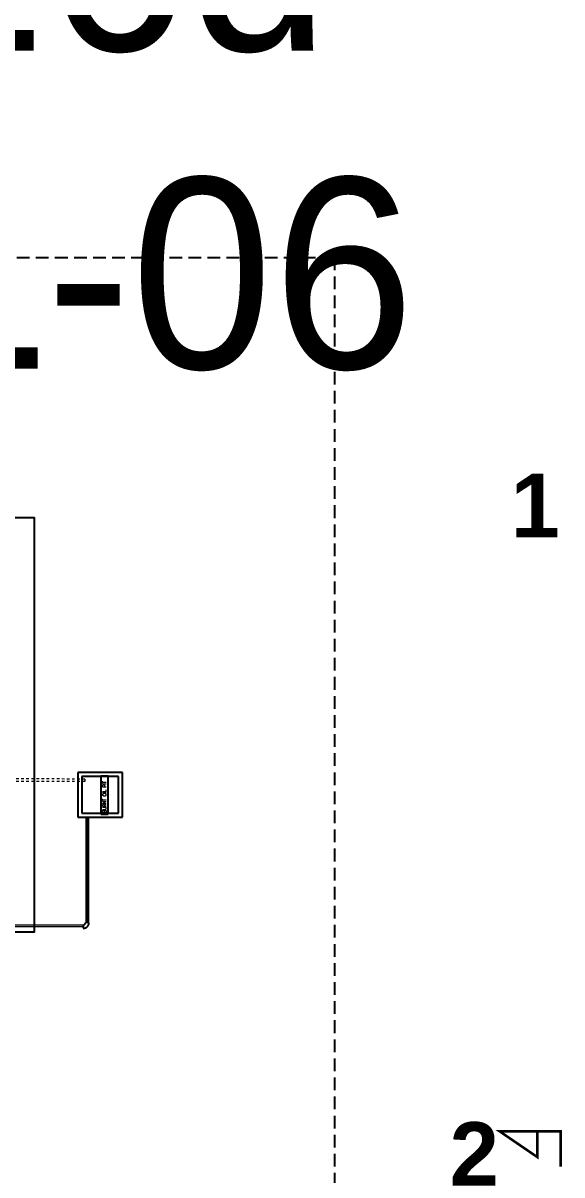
# Model space of a CAD drawing. Header units: metres. Extents: x 530042 to 530334, y 2674789 to 2675214.
# Drawn here: x 530214.72 to 530235.93, y 2674982.11 to 2675027.41 of the extents above; entities that cross this region are included whole.
import ezdxf
from ezdxf.enums import TextEntityAlignment as Align

# ---------------------------------------------------------------- set-up
doc = ezdxf.new("R2010")
doc.units = ezdxf.units.M
for name, pattern in [('( Dashed )', [0.75, 0.5, -0.25]), ('CENTER2', [1.125, 0.75, -0.125, 0.125, -0.125]), ('DASHED', [0.75, 0.5, -0.25]), ('HIDDEN', [0.375, 0.25, -0.125])]:
    doc.linetypes.add(name, pattern=pattern)
for name, color, linetype in [('IDT', 7, 'Continuous'), ('MMS Block Numbering', 7, 'Continuous'), ('Section Marking BL-06', 2, 'Continuous')]:
    doc.layers.add(name, color=color, linetype=linetype)
doc.styles.add('Adani Regular', font='Adani Regular.ttf')
doc.styles.add('BoldTextStyle', font='arialbd.ttf')
doc.styles.add('RomanS', font='romans.shx')
doc.linetypes.add('FOUNDATION LAYOUT$0$FENCELINE1', pattern='A,6.35,-2.54,[133,ltypeshp.shx,S=2.54,R=0,X=-2.54,Y=0],-2.54,25.4', length=36.83)

# ---------------------------------------------------------------- blocks, each defined once
blk = doc.blocks.new('IDT')
at = {"layer": 'IDT', "color": 8, "linetype": '( Dashed )', "ltscale": 100}
for p, q in [((9.893, 22.22), (9.893, 22.349)), ((9.893, 22.22), (9.893, 22.349)), ((9.663, 22.119), (9.791, 22.119)), ((9.663, 22.119), (9.791, 22.119))]:
    blk.add_line(p, q, dxfattribs=at)
at = {"layer": 'IDT', "color": 8, "linetype": 'DASHED', "lineweight": 0, "ltscale": 20}
for p, q in [((24.537, 22.345), (9.893, 22.345)), ((24.537, 22.345), (9.893, 22.345)), ((9.893, 22.225), (24.537, 22.225)), ((9.893, 22.225), (24.537, 22.225)), ((9.667, 22.129), (9.667, 17.986)), ((9.667, 22.129), (9.667, 17.986)), ((9.787, 17.986), (9.787, 22.129)), ((9.787, 17.986), (9.787, 22.129))]:
    blk.add_line(p, q, dxfattribs=at)
at = {"layer": 'IDT', "color": 8, "linetype": 'CENTER2', "lineweight": 0, "ltscale": 500}
for p, q in [((24.527, 22.285), (9.893, 22.285)), ((24.527, 22.285), (9.893, 22.285)), ((9.727, 22.119), (9.727, 17.986)), ((9.727, 22.119), (9.727, 17.986))]:
    blk.add_line(p, q, dxfattribs=at)
at = {"layer": 'IDT', "color": 253}
for p, q in [((10.103, 17.985), (8.343, 17.985)), ((8.343, 17.985), (8.343, 16.225)), ((9.943, 17.825), (8.503, 17.825)), ((8.503, 17.825), (8.503, 16.385)), ((9.198, 17.863), (8.91, 17.863)), ((8.91, 17.863), (8.91, 16.372)), ((9.198, 16.372), (9.198, 17.863)), ((9.943, 16.385), (9.943, 17.825)), ((10.103, 16.225), (10.103, 17.985)), ((8.503, 16.385), (9.943, 16.385)), ((8.91, 16.372), (9.198, 16.372)), ((8.343, 16.225), (10.103, 16.225))]:
    blk.add_line(p, q, dxfattribs=at)
at = {"layer": 'IDT', "color": 253, "linetype": 'HIDDEN', "lineweight": 0, "ltscale": 0.3}
for p, q in [((9.828, 16.582), (12.728, 16.574)), ((9.828, 16.482), (12.728, 16.474)), ((9.829, 16.482), (9.829, 16.582))]:
    blk.add_line(p, q, dxfattribs=at)
at = {"layer": 'IDT', "color": 243, "linetype": 'DASHED'}
blk.add_lwpolyline([(45.5, 32.586), (45.5, -4.032), (0, -4.032), (0, 32.586)], close=True, dxfattribs=at)
at = {"layer": 'IDT', "color": 7, "linetype": 'FOUNDATION LAYOUT$0$FENCELINE1', "ltscale": 0.01}
blk.add_lwpolyline([(19.911, 22.485), (11.801, 22.485), (11.801, 6.21), (19.731, 6.21), (25.552, 6.21), (25.552, 9.06)], dxfattribs=at)
at = {"layer": 'IDT', "color": 8, "linetype": '( Dashed )', "ltscale": 100}
for centre, radius, start, end in [((9.881, 22.13), 0.219, 87.045, 182.955), ((9.881, 22.13), 0.219, 87.045, 182.955), ((9.909, 22.103), 0.119, 97.7996, 172.2004), ((9.909, 22.103), 0.119, 97.7996, 172.2004)]:
    blk.add_arc(centre, radius, start, end, dxfattribs=at)
at = {"layer": 'IDT', "color": 7, "style": 'RomanS', "width": 0.85}
blk.add_text('BURNT OIL PIT', height=0.144, rotation=270, dxfattribs=at).set_placement((8.982, 17.814))

msp = doc.modelspace()

# ---------------------------------------------------------------- linework, layer by layer
at = {"layer": 'Section Marking BL-06', "color": 94, "lineweight": 35, "true_color": 0x00a500, "const_width": 0.1}
msp.add_lwpolyline([(530235.877, 2674982.437), (530235.877, 2674983.827), (530233.477, 2674983.827), (530234.957, 2674982.817), (530234.957, 2674983.827)], dxfattribs=at)

# ---------------------------------------------------------------- block references
at = {"layer": 'IDT', "color": 8, "rotation": 180}
msp.add_blockref('IDT', (530226.979, 2675014.163), dxfattribs=at)

# ---------------------------------------------------------------- texts
at = {"layer": 'MMS Block Numbering', "insert": (530216.744, 2675023.77), "char_height": 7.5, "attachment_point": 5, "style": 'Adani Regular'}
msp.add_mtext_dynamic_manual_height_columns('A16d-\\PBL-06', width=41.53538, gutter_width=1, heights=[0], dxfattribs=at)
at = {"layer": 'Section Marking BL-06', "color": 94, "true_color": 0x00a500, "style": 'BoldTextStyle'}
for s, p in [('1', (530234.877, 2675008.437)), ('2', (530232.477, 2674982.937))]:
    msp.add_text(s, height=2.5, dxfattribs=at).set_placement(p, align=Align.MIDDLE_CENTER)

doc.saveas('drawing.dxf')
